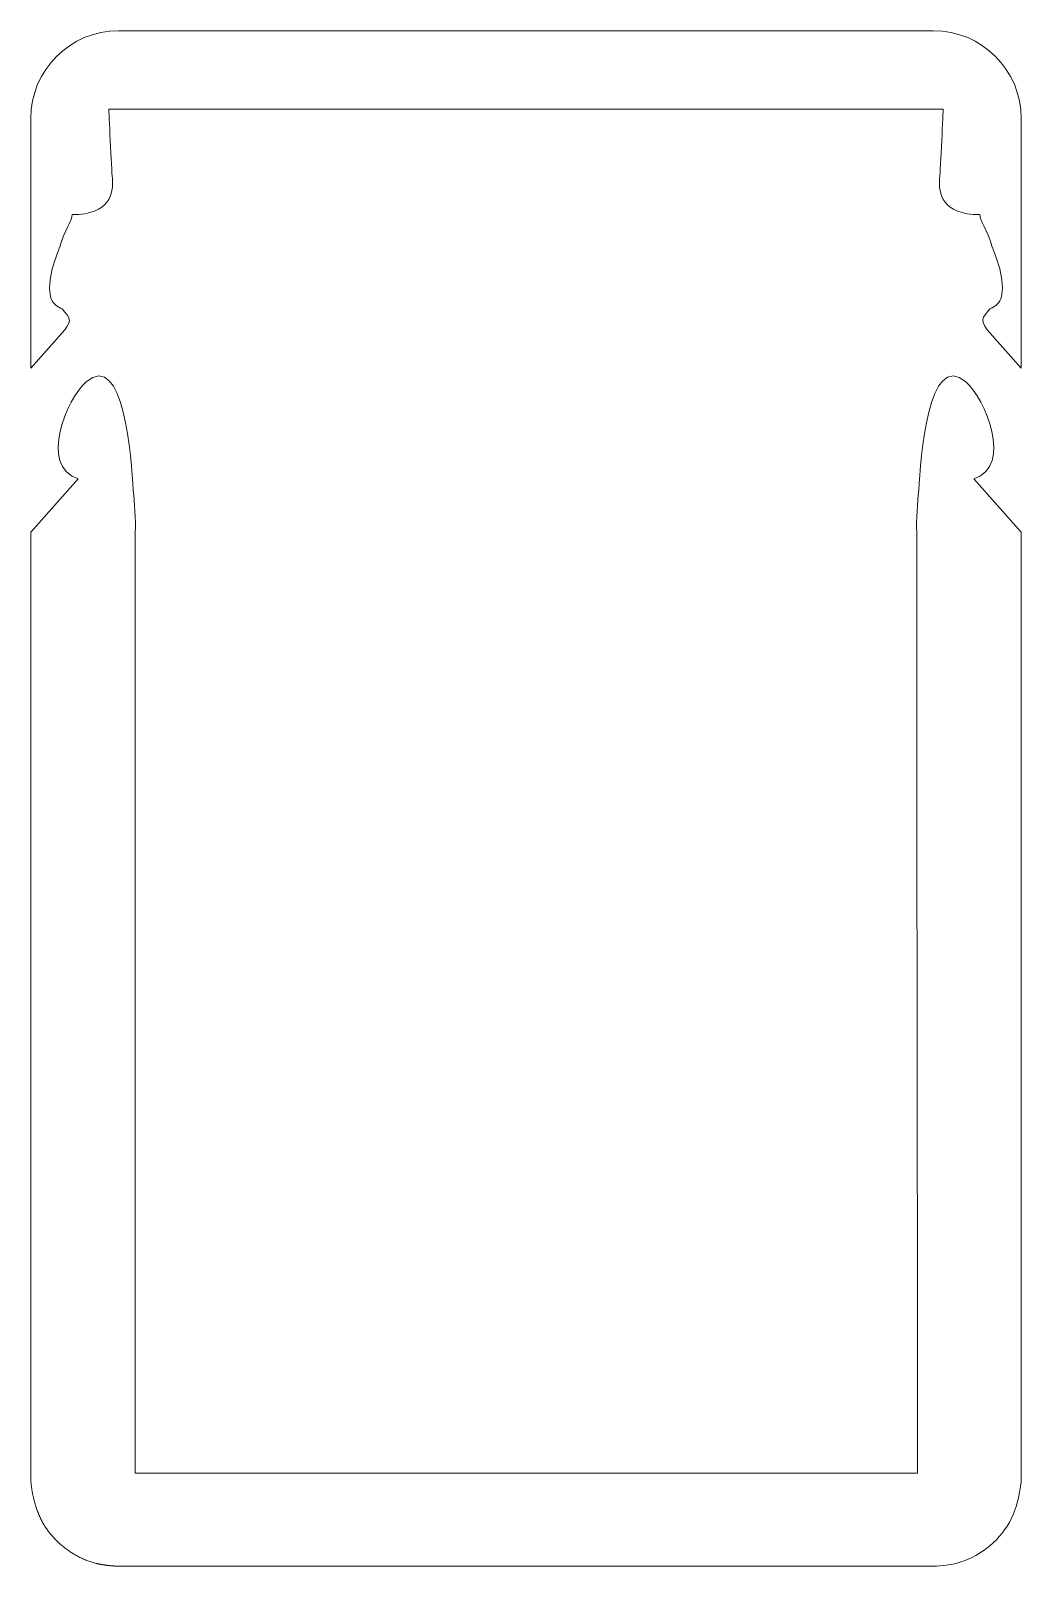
# Model space of a CAD drawing. Header units: millimetres. Extents: x 116 to 429, y 165 to 279.
# Drawn here: x 274.2 to 347.5, y 164.8 to 278.6 of the extents above; entities that cross this region are included whole.
import ezdxf

# ---------------------------------------------------------------- set-up
doc = ezdxf.new("R2010")
doc.units = ezdxf.units.MM
doc.header["$MEASUREMENT"] = 0
doc.layers.add('Layer 1', color=7, linetype='Continuous')

msp = doc.modelspace()

# ---------------------------------------------------------------- linework, layer by layer
at = {"layer": 'Layer 1', "color": 250, "lineweight": 20}
for points, knots in [([(341.7606, 272.732), (341.7606, 272.732), (341.5588, 268.2449), (341.496, 267.6195), (341.496, 267.6195), (341.3831, 266.4967), (341.7161, 264.9263), (344.4636, 264.9245), (344.4636, 264.9245), (344.5892, 264.1984), (345.3057, 263.2443), (345.3809, 262.5091), (345.3809, 262.5091), (345.3809, 262.5091), (345.4109, 262.5091), (345.4109, 262.5091), (345.4109, 262.5091), (345.6216, 261.9475), (345.9838, 260.8416), (345.9891, 260.7619), (345.9891, 260.7619), (346.4192, 258.6984), (345.9115, 258.2269), (345.205, 257.9498), (345.205, 257.9498), (345.205, 257.9498), (345.2106, 257.9489), (345.2106, 257.9489), (345.2106, 257.9489), (344.6366, 257.1516), (344.4783, 257.2417), (345.0218, 256.3822), (345.0218, 256.3822), (345.0218, 256.3822), (345.0149, 256.3816), (345.0149, 256.3816), (345.0149, 256.3816), (345.0149, 256.3816), (347.5398, 253.5393), (347.5398, 253.5393), (347.5398, 253.5393), (347.5398, 253.5393), (347.5447, 253.5645), (347.5447, 253.5645), (347.5447, 253.5645), (347.5447, 253.5645), (347.5447, 272.065), (347.5447, 272.065), (347.5447, 272.065), (347.5447, 275.6357), (344.6233, 278.5572), (341.0525, 278.5572), (341.0525, 278.5572), (320.9206, 278.5572), (300.7886, 278.5572), (280.6567, 278.5572), (280.6567, 278.5572), (277.0859, 278.5572), (274.1645, 275.6357), (274.1645, 272.065), (274.1645, 272.065), (274.1645, 272.065), (274.1645, 253.5645), (274.1645, 253.5645), (274.1645, 253.5645), (274.1645, 253.5645), (274.1694, 253.5393), (274.1694, 253.5393), (274.1694, 253.5393), (274.1694, 253.5393), (276.6951, 256.3825), (276.6951, 256.3825), (276.6951, 256.3825), (277.2384, 257.2417), (277.08, 257.1517), (276.5061, 257.9489), (276.5061, 257.9489), (276.5061, 257.9489), (276.5064, 257.9489), (276.5064, 257.9489), (276.5064, 257.9489), (275.7987, 258.2258), (275.2895, 258.6963), (275.7201, 260.7619), (275.7201, 260.7619), (275.7254, 260.8416), (276.0876, 261.9475), (276.2983, 262.5091), (276.2983, 262.5091), (276.2983, 262.5091), (276.3283, 262.5091), (276.3283, 262.5091), (276.3283, 262.5091), (276.4035, 263.2443), (277.12, 264.1984), (277.2456, 264.9245), (277.2456, 264.9245), (279.9931, 264.9263), (280.3261, 266.4967), (280.2132, 267.6195), (280.2132, 267.6195), (280.1504, 268.2449), (279.9486, 272.732), (279.9486, 272.732), (279.9486, 272.732), (300.5526, 272.732), (321.1566, 272.732), (341.7606, 272.732)], [0, 0, 0, 0, 0.03571429, 0.03571429, 0.03571429, 0.03571429, 0.07142857, 0.07142857, 0.07142857, 0.07142857, 0.10714286, 0.10714286, 0.10714286, 0.10714286, 0.14285714, 0.14285714, 0.14285714, 0.14285714, 0.17857143, 0.17857143, 0.17857143, 0.17857143, 0.21428571, 0.21428571, 0.21428571, 0.21428571, 0.25, 0.25, 0.25, 0.25, 0.28571429, 0.28571429, 0.28571429, 0.28571429, 0.32142857, 0.32142857, 0.32142857, 0.32142857, 0.35714286, 0.35714286, 0.35714286, 0.35714286, 0.39285714, 0.39285714, 0.39285714, 0.39285714, 0.42857143, 0.42857143, 0.42857143, 0.42857143, 0.46428571, 0.46428571, 0.46428571, 0.46428571, 0.5, 0.5, 0.5, 0.5, 0.53571429, 0.53571429, 0.53571429, 0.53571429, 0.57142857, 0.57142857, 0.57142857, 0.57142857, 0.60714286, 0.60714286, 0.60714286, 0.60714286, 0.64285714, 0.64285714, 0.64285714, 0.64285714, 0.67857143, 0.67857143, 0.67857143, 0.67857143, 0.71428571, 0.71428571, 0.71428571, 0.71428571, 0.75, 0.75, 0.75, 0.75, 0.78571429, 0.78571429, 0.78571429, 0.78571429, 0.82142857, 0.82142857, 0.82142857, 0.82142857, 0.85714286, 0.85714286, 0.85714286, 0.85714286, 0.89285714, 0.89285714, 0.89285714, 0.89285714, 0.92857143, 0.92857143, 0.92857143, 0.92857143, 1, 1, 1, 1]), ([(281.9111, 238.1304), (281.9111, 238.1304), (281.9111, 171.6676), (281.9111, 171.6676), (281.9111, 171.6676), (281.9111, 171.6676), (311.0499, 171.6676), (311.0499, 171.6676), (311.0499, 171.6676), (311.0499, 171.6676), (339.8581, 171.6676), (339.8581, 171.6676), (339.8581, 171.6676), (339.8581, 194.9113), (339.7977, 218.1551), (339.7977, 241.3991), (339.7977, 241.3991), (339.7582, 242.3149), (339.8796, 243.5838), (339.9452, 244.4996), (339.9452, 244.4996), (340.1103, 246.8086), (340.6105, 254.9553), (343.4493, 252.5257), (343.4493, 252.5257), (344.8213, 251.3513), (347.0062, 246.2821), (344.0334, 245.3557), (344.0334, 245.3557), (344.0334, 245.3557), (347.5447, 241.3991), (347.5447, 241.3991), (347.5447, 241.3991), (347.5447, 241.3991), (347.5447, 220.1812), (347.5447, 220.1812), (347.5447, 220.1812), (347.5447, 220.1812), (347.5447, 176.8224), (347.5447, 176.8224), (347.5447, 176.8224), (347.5447, 176.8224), (347.5447, 171.3413), (347.5447, 171.3413), (347.5447, 171.3413), (347.5447, 171.3413), (347.5447, 171.3365), (347.5447, 171.3365), (347.5447, 171.3365), (347.5439, 171.2372), (347.5172, 169.6039), (346.6619, 167.9895), (346.6619, 167.9895), (345.8001, 166.5152), (344.374, 165.4061), (342.6855, 164.9644), (342.6855, 164.9644), (342.105, 164.8304), (341.4556, 164.7549), (340.728, 164.7549), (340.728, 164.7549), (340.728, 164.7549), (315.5489, 164.7549), (315.5489, 164.7549), (315.5489, 164.7549), (315.5489, 164.7549), (311.0499, 164.7549), (311.0499, 164.7549), (311.0499, 164.7549), (311.0499, 164.7549), (306.16, 164.7549), (306.16, 164.7549), (306.16, 164.7549), (306.16, 164.7549), (280.9812, 164.7549), (280.9812, 164.7549), (280.9812, 164.7549), (280.9812, 164.7549), (280.9809, 164.7549), (280.9809, 164.7549), (280.9809, 164.7549), (280.9809, 164.7549), (280.9472, 164.755), (280.9472, 164.755), (280.9472, 164.755), (280.9472, 164.755), (280.9469, 164.755), (280.9469, 164.755), (280.9469, 164.755), (280.9469, 164.755), (280.9132, 164.7551), (280.9132, 164.7551), (280.9132, 164.7551), (280.9132, 164.7551), (280.913, 164.7551), (280.913, 164.7551), (280.913, 164.7551), (280.913, 164.7551), (280.8794, 164.7554), (280.8794, 164.7554), (280.8794, 164.7554), (280.8794, 164.7554), (280.8792, 164.7554), (280.8792, 164.7554), (280.8792, 164.7554), (280.8792, 164.7554), (280.8457, 164.7558), (280.8457, 164.7558), (280.8457, 164.7558), (280.8457, 164.7558), (280.8455, 164.7558), (280.8455, 164.7558), (280.8455, 164.7558), (280.8455, 164.7558), (280.8121, 164.7563), (280.8121, 164.7563), (280.8121, 164.7563), (280.8121, 164.7563), (280.8119, 164.7563), (280.8119, 164.7563), (280.8119, 164.7563), (280.8119, 164.7563), (280.7786, 164.7569), (280.7786, 164.7569), (280.7786, 164.7569), (280.7786, 164.7569), (280.7784, 164.7569), (280.7784, 164.7569), (280.7784, 164.7569), (280.7784, 164.7569), (280.7453, 164.7576), (280.7453, 164.7576), (280.7453, 164.7576), (280.7453, 164.7576), (280.7451, 164.7576), (280.7451, 164.7576), (280.7451, 164.7576), (280.7451, 164.7576), (280.712, 164.7584), (280.712, 164.7584), (280.712, 164.7584), (280.712, 164.7584), (280.7119, 164.7584), (280.7119, 164.7584), (280.7119, 164.7584), (280.7119, 164.7584), (280.6789, 164.7593), (280.6789, 164.7593), (280.6789, 164.7593), (280.6789, 164.7593), (280.6787, 164.7593), (280.6787, 164.7593), (280.6787, 164.7593), (280.6787, 164.7593), (280.6458, 164.7604), (280.6458, 164.7604), (280.6458, 164.7604), (280.6458, 164.7604), (280.6457, 164.7604), (280.6457, 164.7604), (280.6457, 164.7604), (280.6457, 164.7604), (280.6129, 164.7615), (280.6129, 164.7615), (280.6129, 164.7615), (280.6129, 164.7615), (280.6128, 164.7615), (280.6128, 164.7615), (280.6128, 164.7615), (280.6128, 164.7615), (280.5474, 164.7641), (280.5474, 164.7641), (280.5474, 164.7641), (280.5474, 164.7641), (280.5148, 164.7655), (280.5148, 164.7655), (280.5148, 164.7655), (280.5148, 164.7655), (280.5148, 164.7656), (280.5148, 164.7656), (280.5148, 164.7656), (280.5148, 164.7656), (280.4824, 164.7671), (280.4824, 164.7671), (280.4824, 164.7671), (280.4824, 164.7671), (280.45, 164.7688), (280.45, 164.7688), (280.45, 164.7688), (280.45, 164.7688), (280.4178, 164.7705), (280.4178, 164.7705), (280.4178, 164.7705), (280.4178, 164.7705), (280.4178, 164.7706), (280.4178, 164.7706), (280.4178, 164.7706), (280.4178, 164.7706), (280.3857, 164.7724), (280.3857, 164.7724), (280.3857, 164.7724), (280.3857, 164.7724), (280.3856, 164.7724), (280.3856, 164.7724), (280.3856, 164.7724), (280.3856, 164.7724), (280.3537, 164.7744), (280.3537, 164.7744), (280.3537, 164.7744), (280.3537, 164.7744), (280.3536, 164.7744), (280.3536, 164.7744), (280.3536, 164.7744), (280.3536, 164.7744), (280.3218, 164.7765), (280.3218, 164.7765), (280.3218, 164.7765), (280.3218, 164.7765), (280.3217, 164.7765), (280.3217, 164.7765), (280.3217, 164.7765), (280.3217, 164.7765), (280.29, 164.7787), (280.29, 164.7787), (280.29, 164.7787), (280.29, 164.7787), (280.2899, 164.7787), (280.2899, 164.7787), (280.2899, 164.7787), (280.2899, 164.7787), (280.2583, 164.7809), (280.2583, 164.7809), (280.2583, 164.7809), (280.2583, 164.7809), (280.2582, 164.781), (280.2582, 164.781), (280.2582, 164.781), (280.2582, 164.781), (280.2268, 164.7833), (280.2268, 164.7833), (280.2268, 164.7833), (280.2268, 164.7833), (280.2266, 164.7834), (280.2266, 164.7834), (280.2266, 164.7834), (280.2266, 164.7834), (280.1953, 164.7858), (280.1953, 164.7858), (280.1953, 164.7858), (280.1953, 164.7858), (280.1952, 164.7859), (280.1952, 164.7859), (280.1952, 164.7859), (280.1952, 164.7859), (280.164, 164.7884), (280.164, 164.7884), (280.164, 164.7884), (280.164, 164.7884), (280.1638, 164.7884), (280.1638, 164.7884), (280.1638, 164.7884), (280.1638, 164.7884), (280.1327, 164.7911), (280.1327, 164.7911), (280.1327, 164.7911), (280.1327, 164.7911), (280.1325, 164.7911), (280.1325, 164.7911), (280.1325, 164.7911), (280.1325, 164.7911), (280.1016, 164.7939), (280.1016, 164.7939), (280.1016, 164.7939), (280.1016, 164.7939), (280.1014, 164.7939), (280.1014, 164.7939), (280.1014, 164.7939), (280.1014, 164.7939), (280.0706, 164.7968), (280.0706, 164.7968), (280.0706, 164.7968), (280.0706, 164.7968), (280.0704, 164.7968), (280.0704, 164.7968), (280.0704, 164.7968), (280.0704, 164.7968), (280.0397, 164.7998), (280.0397, 164.7998), (280.0397, 164.7998), (280.0397, 164.7998), (280.0394, 164.7998), (280.0394, 164.7998), (280.0394, 164.7998), (280.0394, 164.7998), (280.0089, 164.8029), (280.0089, 164.8029), (280.0089, 164.8029), (280.0089, 164.8029), (280.0086, 164.8029), (280.0086, 164.8029), (280.0086, 164.8029), (280.0086, 164.8029), (279.9782, 164.8061), (279.9782, 164.8061), (279.9782, 164.8061), (279.9782, 164.8061), (279.9779, 164.8061), (279.9779, 164.8061), (279.9779, 164.8061), (279.9779, 164.8061), (279.9476, 164.8093), (279.9476, 164.8093), (279.9476, 164.8093), (279.9476, 164.8093), (279.9473, 164.8094), (279.9473, 164.8094), (279.9473, 164.8094), (279.9473, 164.8094), (279.9171, 164.8127), (279.9171, 164.8127), (279.9171, 164.8127), (279.9171, 164.8127), (279.9168, 164.8128), (279.9168, 164.8128), (279.9168, 164.8128), (279.9168, 164.8128), (279.8868, 164.8162), (279.8868, 164.8162), (279.8868, 164.8162), (279.8868, 164.8162), (279.8864, 164.8163), (279.8864, 164.8163), (279.8864, 164.8163), (279.8864, 164.8163), (279.8565, 164.8198), (279.8565, 164.8198), (279.8565, 164.8198), (279.8565, 164.8198), (279.8561, 164.8199), (279.8561, 164.8199), (279.8561, 164.8199), (279.8561, 164.8199), (279.8263, 164.8235), (279.8263, 164.8235), (279.8263, 164.8235), (279.8263, 164.8235), (279.8259, 164.8235), (279.8259, 164.8235), (279.8259, 164.8235), (279.8259, 164.8235), (279.7963, 164.8272), (279.7963, 164.8272), (279.7963, 164.8272), (279.7963, 164.8272), (279.7959, 164.8273), (279.7959, 164.8273), (279.7959, 164.8273), (279.7959, 164.8273), (279.7664, 164.8311), (279.7664, 164.8311), (279.7664, 164.8311), (279.7664, 164.8311), (279.7659, 164.8312), (279.7659, 164.8312), (279.7659, 164.8312), (279.7659, 164.8312), (279.7365, 164.8351), (279.7365, 164.8351), (279.7365, 164.8351), (279.7365, 164.8351), (279.7361, 164.8352), (279.7361, 164.8352), (279.7361, 164.8352), (279.7361, 164.8352), (279.7068, 164.8391), (279.7068, 164.8391), (279.7068, 164.8391), (279.7068, 164.8391), (279.7063, 164.8392), (279.7063, 164.8392), (279.7063, 164.8392), (279.7063, 164.8392), (279.6772, 164.8433), (279.6772, 164.8433), (279.6772, 164.8433), (279.6772, 164.8433), (279.6767, 164.8434), (279.6767, 164.8434), (279.6767, 164.8434), (279.6767, 164.8434), (279.6476, 164.8475), (279.6476, 164.8475), (279.6476, 164.8475), (279.6476, 164.8475), (279.6471, 164.8476), (279.6471, 164.8476), (279.6471, 164.8476), (279.6471, 164.8476), (279.6182, 164.8519), (279.6182, 164.8519), (279.6182, 164.8519), (279.6182, 164.8519), (279.6177, 164.852), (279.6177, 164.852), (279.6177, 164.852), (279.6177, 164.852), (279.5889, 164.8563), (279.5889, 164.8563), (279.5889, 164.8563), (279.5889, 164.8563), (279.5884, 164.8564), (279.5884, 164.8564), (279.5884, 164.8564), (279.5884, 164.8564), (279.5597, 164.8609), (279.5597, 164.8609), (279.5597, 164.8609), (279.5597, 164.8609), (279.5592, 164.861), (279.5592, 164.861), (279.5592, 164.861), (279.5592, 164.861), (279.5306, 164.8655), (279.5306, 164.8655), (279.5306, 164.8655), (279.5306, 164.8655), (279.5301, 164.8656), (279.5301, 164.8656), (279.5301, 164.8656), (279.5301, 164.8656), (279.5016, 164.8702), (279.5016, 164.8702), (279.5016, 164.8702), (279.5016, 164.8702), (279.501, 164.8703), (279.501, 164.8703), (279.501, 164.8703), (279.501, 164.8703), (279.4727, 164.875), (279.4727, 164.875), (279.4727, 164.875), (279.4727, 164.875), (279.4721, 164.8751), (279.4721, 164.8751), (279.4721, 164.8751), (279.4721, 164.8751), (279.444, 164.8799), (279.444, 164.8799), (279.444, 164.8799), (279.444, 164.8799), (279.4433, 164.88), (279.4433, 164.88), (279.4433, 164.88), (279.4433, 164.88), (279.4153, 164.8849), (279.4153, 164.8849), (279.4153, 164.8849), (279.4153, 164.8849), (279.4146, 164.885), (279.4146, 164.885), (279.4146, 164.885), (279.4146, 164.885), (279.3867, 164.89), (279.3867, 164.89), (279.3867, 164.89), (279.3867, 164.89), (279.386, 164.8901), (279.386, 164.8901), (279.386, 164.8901), (279.386, 164.8901), (279.3582, 164.8952), (279.3582, 164.8952), (279.3582, 164.8952), (279.3582, 164.8952), (279.3576, 164.8953), (279.3576, 164.8953), (279.3576, 164.8953), (279.3576, 164.8953), (279.3298, 164.9004), (279.3298, 164.9004), (279.3298, 164.9004), (279.3298, 164.9004), (279.3292, 164.9006), (279.3292, 164.9006), (279.3292, 164.9006), (279.3292, 164.9006), (279.3016, 164.9058), (279.3016, 164.9058), (279.3016, 164.9058), (279.3016, 164.9058), (279.3009, 164.9059), (279.3009, 164.9059), (279.3009, 164.9059), (279.3009, 164.9059), (279.2734, 164.9112), (279.2734, 164.9112), (279.2734, 164.9112), (279.2734, 164.9112), (279.2727, 164.9114), (279.2727, 164.9114), (279.2727, 164.9114), (279.2727, 164.9114), (279.2453, 164.9168), (279.2453, 164.9168), (279.2453, 164.9168), (279.2453, 164.9168), (279.2446, 164.9169), (279.2446, 164.9169), (279.2446, 164.9169), (279.2446, 164.9169), (279.2174, 164.9224), (279.2174, 164.9224), (279.2174, 164.9224), (279.2174, 164.9224), (279.2167, 164.9226), (279.2167, 164.9226), (279.2167, 164.9226), (279.2167, 164.9226), (279.1895, 164.9281), (279.1895, 164.9281), (279.1895, 164.9281), (279.1895, 164.9281), (279.1888, 164.9283), (279.1888, 164.9283), (279.1888, 164.9283), (279.1888, 164.9283), (279.1618, 164.9339), (279.1618, 164.9339), (279.1618, 164.9339), (279.1618, 164.9339), (279.161, 164.9341), (279.161, 164.9341), (279.161, 164.9341), (279.161, 164.9341), (279.1341, 164.9398), (279.1341, 164.9398), (279.1341, 164.9398), (279.1341, 164.9398), (279.1334, 164.94), (279.1334, 164.94), (279.1334, 164.94), (279.1334, 164.94), (279.1066, 164.9458), (279.1066, 164.9458), (279.1066, 164.9458), (279.1066, 164.9458), (279.1058, 164.9459), (279.1058, 164.9459), (279.1058, 164.9459), (279.1058, 164.9459), (279.0791, 164.9518), (279.0791, 164.9518), (279.0791, 164.9518), (279.0791, 164.9518), (279.0783, 164.952), (279.0783, 164.952), (279.0783, 164.952), (279.0783, 164.952), (279.0518, 164.958), (279.0518, 164.958), (279.0518, 164.958), (279.0518, 164.958), (279.051, 164.9582), (279.051, 164.9582), (279.051, 164.9582), (279.051, 164.9582), (279.0245, 164.9642), (279.0245, 164.9642), (279.0245, 164.9642), (279.0245, 164.9642), (279.0237, 164.9644), (279.0237, 164.9644), (279.0237, 164.9644), (279.0237, 164.9644), (278.9455, 164.9854), (278.9455, 164.9854), (278.9455, 164.9854), (278.9455, 164.9854), (278.9447, 164.9856), (278.9447, 164.9856), (278.9447, 164.9856), (278.9447, 164.9856), (278.867, 165.0075), (278.867, 165.0075), (278.867, 165.0075), (278.867, 165.0075), (278.8662, 165.0078), (278.8662, 165.0078), (278.8662, 165.0078), (278.8662, 165.0078), (278.7888, 165.0306), (278.7888, 165.0306), (278.7888, 165.0306), (278.7888, 165.0306), (278.788, 165.0309), (278.788, 165.0309), (278.788, 165.0309), (278.788, 165.0309), (278.711, 165.0547), (278.711, 165.0547), (278.711, 165.0547), (278.711, 165.0547), (278.7103, 165.055), (278.7103, 165.055), (278.7103, 165.055), (278.7103, 165.055), (278.6337, 165.0797), (278.6337, 165.0797), (278.6337, 165.0797), (278.6337, 165.0797), (278.6329, 165.08), (278.6329, 165.08), (278.6329, 165.08), (278.6329, 165.08), (278.5568, 165.1057), (278.5568, 165.1057), (278.5568, 165.1057), (278.5568, 165.1057), (278.556, 165.106), (278.556, 165.106), (278.556, 165.106), (278.556, 165.106), (278.4802, 165.1326), (278.4802, 165.1326), (278.4802, 165.1326), (278.4802, 165.1326), (278.4795, 165.1329), (278.4795, 165.1329), (278.4795, 165.1329), (278.4795, 165.1329), (278.4042, 165.1604), (278.4042, 165.1604), (278.4042, 165.1604), (278.4042, 165.1604), (278.4034, 165.1607), (278.4034, 165.1607), (278.4034, 165.1607), (278.4034, 165.1607), (278.3285, 165.1892), (278.3285, 165.1892), (278.3285, 165.1892), (278.3285, 165.1892), (278.3278, 165.1895), (278.3278, 165.1895), (278.3278, 165.1895), (278.3278, 165.1895), (278.2534, 165.2188), (278.2534, 165.2188), (278.2534, 165.2188), (278.2534, 165.2188), (278.2526, 165.2192), (278.2526, 165.2192), (278.2526, 165.2192), (278.2526, 165.2192), (278.1779, 165.2498), (278.1779, 165.2498), (278.1779, 165.2498), (278.1779, 165.2498), (278.1043, 165.2809), (278.1043, 165.2809), (278.1043, 165.2809), (278.1043, 165.2809), (278.1036, 165.2813), (278.1036, 165.2813), (278.1036, 165.2813), (278.1036, 165.2813), (278.0305, 165.3133), (278.0305, 165.3133), (278.0305, 165.3133), (278.0305, 165.3133), (278.0298, 165.3136), (278.0298, 165.3136), (278.0298, 165.3136), (278.0298, 165.3136), (277.9572, 165.3465), (277.9572, 165.3465), (277.9572, 165.3465), (277.9572, 165.3465), (277.9565, 165.3469), (277.9565, 165.3469), (277.9565, 165.3469), (277.9565, 165.3469), (277.8844, 165.3807), (277.8844, 165.3807), (277.8844, 165.3807), (277.8844, 165.3807), (277.8836, 165.3811), (277.8836, 165.3811), (277.8836, 165.3811), (277.8836, 165.3811), (277.812, 165.4157), (277.812, 165.4157), (277.812, 165.4157), (277.812, 165.4157), (277.8112, 165.4161), (277.8112, 165.4161), (277.8112, 165.4161), (277.8112, 165.4161), (277.7401, 165.4516), (277.7401, 165.4516), (277.7401, 165.4516), (277.7401, 165.4516), (277.7394, 165.452), (277.7394, 165.452), (277.7394, 165.452), (277.7394, 165.452), (277.6688, 165.4883), (277.6688, 165.4883), (277.6688, 165.4883), (277.6688, 165.4883), (277.668, 165.4887), (277.668, 165.4887), (277.668, 165.4887), (277.668, 165.4887), (277.5979, 165.5259), (277.5979, 165.5259), (277.5979, 165.5259), (277.5979, 165.5259), (277.5972, 165.5263), (277.5972, 165.5263), (277.5972, 165.5263), (277.5972, 165.5263), (277.5276, 165.5643), (277.5276, 165.5643), (277.5276, 165.5643), (277.5276, 165.5643), (277.5268, 165.5648), (277.5268, 165.5648), (277.5268, 165.5648), (277.5268, 165.5648), (277.4577, 165.6036), (277.4577, 165.6036), (277.4577, 165.6036), (277.4577, 165.6036), (277.457, 165.6041), (277.457, 165.6041), (277.457, 165.6041), (277.457, 165.6041), (277.3885, 165.6437), (277.3885, 165.6437), (277.3885, 165.6437), (277.3885, 165.6437), (277.3877, 165.6442), (277.3877, 165.6442), (277.3877, 165.6442), (277.3877, 165.6442), (277.3197, 165.6847), (277.3197, 165.6847), (277.3197, 165.6847), (277.3197, 165.6847), (277.319, 165.6852), (277.319, 165.6852), (277.319, 165.6852), (277.319, 165.6852), (277.2515, 165.7264), (277.2515, 165.7264), (277.2515, 165.7264), (277.2515, 165.7264), (277.2508, 165.7269), (277.2508, 165.7269), (277.2508, 165.7269), (277.2508, 165.7269), (277.1838, 165.769), (277.1838, 165.769), (277.1838, 165.769), (277.1838, 165.769), (277.1831, 165.7695), (277.1831, 165.7695), (277.1831, 165.7695), (277.1831, 165.7695), (277.1167, 165.8124), (277.1167, 165.8124), (277.1167, 165.8124), (277.1167, 165.8124), (277.116, 165.8129), (277.116, 165.8129), (277.116, 165.8129), (277.0714, 165.8421), (277.0273, 165.8719), (276.9835, 165.9021), (276.9835, 165.9021), (276.9835, 165.9021), (276.9188, 165.9473), (276.9188, 165.9473), (276.9188, 165.9473), (276.9188, 165.9473), (276.9181, 165.9478), (276.9181, 165.9478), (276.9181, 165.9478), (276.9181, 165.9478), (276.854, 165.9938), (276.854, 165.9938), (276.854, 165.9938), (276.854, 165.9938), (276.8533, 165.9944), (276.8533, 165.9944), (276.8533, 165.9944), (276.8533, 165.9944), (276.7898, 166.0411), (276.7898, 166.0411), (276.7898, 166.0411), (276.7898, 166.0411), (276.7891, 166.0417), (276.7891, 166.0417), (276.7891, 166.0417), (276.7891, 166.0417), (276.7262, 166.0891), (276.7262, 166.0891), (276.7262, 166.0891), (276.7262, 166.0891), (276.7255, 166.0897), (276.7255, 166.0897), (276.7255, 166.0897), (276.7255, 166.0897), (276.6632, 166.1379), (276.6632, 166.1379), (276.6632, 166.1379), (276.6632, 166.1379), (276.6625, 166.1385), (276.6625, 166.1385), (276.6625, 166.1385), (276.6625, 166.1385), (276.6008, 166.1875), (276.6008, 166.1875), (276.6008, 166.1875), (276.6008, 166.1875), (276.6001, 166.1881), (276.6001, 166.1881), (276.6001, 166.1881), (276.6001, 166.1881), (276.539, 166.2378), (276.539, 166.2378), (276.539, 166.2378), (276.539, 166.2378), (276.5383, 166.2384), (276.5383, 166.2384), (276.5383, 166.2384), (276.5383, 166.2384), (276.4779, 166.2888), (276.4779, 166.2888), (276.4779, 166.2888), (276.4779, 166.2888), (276.4772, 166.2895), (276.4772, 166.2895), (276.4772, 166.2895), (276.4772, 166.2895), (276.4174, 166.3406), (276.4174, 166.3406), (276.4174, 166.3406), (276.4174, 166.3406), (276.4166, 166.3413), (276.4166, 166.3413), (276.4166, 166.3413), (276.4166, 166.3413), (276.3575, 166.3931), (276.3575, 166.3931), (276.3575, 166.3931), (276.3575, 166.3931), (276.3568, 166.3938), (276.3568, 166.3938), (276.3568, 166.3938), (276.3568, 166.3938), (276.2982, 166.4463), (276.2982, 166.4463), (276.2982, 166.4463), (276.2982, 166.4463), (276.2975, 166.447), (276.2975, 166.447), (276.2975, 166.447), (276.2975, 166.447), (276.2397, 166.5002), (276.2397, 166.5002), (276.2397, 166.5002), (276.2397, 166.5002), (276.239, 166.5009), (276.239, 166.5009), (276.239, 166.5009), (276.239, 166.5009), (276.1818, 166.5548), (276.1818, 166.5548), (276.1818, 166.5548), (276.1818, 166.5548), (276.1811, 166.5555), (276.1811, 166.5555), (276.1811, 166.5555), (276.1811, 166.5555), (276.1245, 166.6101), (276.1245, 166.6101), (276.1245, 166.6101), (276.1245, 166.6101), (276.1238, 166.6109), (276.1238, 166.6109), (276.1238, 166.6109), (276.1238, 166.6109), (276.0679, 166.6661), (276.0679, 166.6661), (276.0679, 166.6661), (276.0679, 166.6661), (276.0672, 166.6669), (276.0672, 166.6669), (276.0672, 166.6669), (276.0672, 166.6669), (276.012, 166.7228), (276.012, 166.7228), (276.012, 166.7228), (276.012, 166.7228), (276.0113, 166.7236), (276.0113, 166.7236), (276.0113, 166.7236), (276.0113, 166.7236), (275.9568, 166.7802), (275.9568, 166.7802), (275.9568, 166.7802), (275.9568, 166.7802), (275.9561, 166.7809), (275.9561, 166.7809), (275.9561, 166.7809), (275.9561, 166.7809), (275.9023, 166.8382), (275.9023, 166.8382), (275.9023, 166.8382), (275.9023, 166.8382), (275.9016, 166.8389), (275.9016, 166.8389), (275.9016, 166.8389), (275.9016, 166.8389), (275.8485, 166.8969), (275.8485, 166.8969), (275.8485, 166.8969), (275.8485, 166.8969), (275.8478, 166.8976), (275.8478, 166.8976), (275.8478, 166.8976), (275.8478, 166.8976), (275.7954, 166.9562), (275.7954, 166.9562), (275.7954, 166.9562), (275.7954, 166.9562), (275.7947, 166.957), (275.7947, 166.957), (275.7947, 166.957), (275.7947, 166.957), (275.743, 167.0162), (275.743, 167.0162), (275.743, 167.0162), (275.743, 167.0162), (275.7424, 167.017), (275.7424, 167.017), (275.7424, 167.017), (275.7424, 167.017), (275.6913, 167.0768), (275.6913, 167.0768), (275.6913, 167.0768), (275.6913, 167.0768), (275.6907, 167.0776), (275.6907, 167.0776), (275.6907, 167.0776), (275.6907, 167.0776), (275.6404, 167.138), (275.6404, 167.138), (275.6404, 167.138), (275.6404, 167.138), (275.6398, 167.1388), (275.6398, 167.1388), (275.6398, 167.1388), (275.6398, 167.1388), (275.5902, 167.1999), (275.5902, 167.1999), (275.5902, 167.1999), (275.5902, 167.1999), (275.5896, 167.2007), (275.5896, 167.2007), (275.5896, 167.2007), (275.5896, 167.2007), (275.5408, 167.2624), (275.5408, 167.2624), (275.5408, 167.2624), (275.5408, 167.2624), (275.5401, 167.2632), (275.5401, 167.2632), (275.5401, 167.2632), (275.5401, 167.2632), (275.4921, 167.3255), (275.4921, 167.3255), (275.4921, 167.3255), (275.4921, 167.3255), (275.4914, 167.3263), (275.4914, 167.3263), (275.4914, 167.3263), (275.4914, 167.3263), (275.4441, 167.3892), (275.4441, 167.3892), (275.4441, 167.3892), (275.4441, 167.3892), (275.4435, 167.39), (275.4435, 167.39), (275.4435, 167.39), (275.4435, 167.39), (275.3969, 167.4535), (275.3969, 167.4535), (275.3969, 167.4535), (275.3969, 167.4535), (275.3963, 167.4543), (275.3963, 167.4543), (275.3963, 167.4543), (275.3963, 167.4543), (275.3505, 167.5183), (275.3505, 167.5183), (275.3505, 167.5183), (275.3505, 167.5183), (275.3499, 167.5192), (275.3499, 167.5192), (275.3499, 167.5192), (275.3499, 167.5192), (275.3049, 167.5838), (275.3049, 167.5838), (275.3049, 167.5838), (275.3049, 167.5838), (275.3043, 167.5847), (275.3043, 167.5847), (275.3043, 167.5847), (275.3043, 167.5847), (275.26, 167.6499), (275.26, 167.6499), (275.26, 167.6499), (275.26, 167.6499), (275.2595, 167.6508), (275.2595, 167.6508), (275.2595, 167.6508), (275.2595, 167.6508), (275.216, 167.7165), (275.216, 167.7165), (275.216, 167.7165), (275.216, 167.7165), (275.2154, 167.7174), (275.2154, 167.7174), (275.2154, 167.7174), (275.2154, 167.7174), (275.1727, 167.7837), (275.1727, 167.7837), (275.1727, 167.7837), (275.1727, 167.7837), (275.1722, 167.7846), (275.1722, 167.7846), (275.1722, 167.7846), (275.1722, 167.7846), (275.1303, 167.8514), (275.1303, 167.8514), (275.1303, 167.8514), (275.1303, 167.8514), (275.1297, 167.8524), (275.1297, 167.8524), (275.1297, 167.8524), (275.1297, 167.8524), (275.0886, 167.9197), (275.0886, 167.9197), (275.0886, 167.9197), (275.0886, 167.9197), (275.0881, 167.9207), (275.0881, 167.9207), (275.0881, 167.9207), (275.0881, 167.9207), (275.0478, 167.9885), (275.0478, 167.9885), (275.0478, 167.9885), (275.0478, 167.9885), (275.0473, 167.9895), (275.0473, 167.9895), (275.0473, 167.9895), (275.0473, 167.9895), (275.0083, 168.0642), (275.0083, 168.0642), (275.0083, 168.0642), (275.0083, 168.0642), (275.0078, 168.0652), (275.0078, 168.0652), (275.0078, 168.0652), (275.0078, 168.0652), (274.97, 168.1399), (274.97, 168.1399), (274.97, 168.1399), (274.97, 168.1399), (274.9695, 168.1409), (274.9695, 168.1409), (274.9695, 168.1409), (274.9695, 168.1409), (274.9328, 168.2155), (274.9328, 168.2155), (274.9328, 168.2155), (274.9328, 168.2155), (274.9324, 168.2165), (274.9324, 168.2165), (274.9324, 168.2165), (274.9324, 168.2165), (274.8968, 168.2911), (274.8968, 168.2911), (274.8968, 168.2911), (274.8968, 168.2911), (274.8964, 168.292), (274.8964, 168.292), (274.8964, 168.292), (274.8964, 168.292), (274.862, 168.3666), (274.862, 168.3666), (274.862, 168.3666), (274.862, 168.3666), (274.8616, 168.3675), (274.8616, 168.3675), (274.8616, 168.3675), (274.8616, 168.3675), (274.8283, 168.4419), (274.8283, 168.4419), (274.8283, 168.4419), (274.8283, 168.4419), (274.8279, 168.4428), (274.8279, 168.4428), (274.8279, 168.4428), (274.8279, 168.4428), (274.7956, 168.517), (274.7956, 168.517), (274.7956, 168.517), (274.7956, 168.517), (274.7953, 168.5179), (274.7953, 168.5179), (274.7953, 168.5179), (274.7953, 168.5179), (274.7641, 168.5919), (274.7641, 168.5919), (274.7641, 168.5919), (274.7641, 168.5919), (274.7638, 168.5928), (274.7638, 168.5928), (274.7638, 168.5928), (274.7638, 168.5928), (274.7337, 168.6665), (274.7337, 168.6665), (274.7337, 168.6665), (274.7337, 168.6665), (274.7334, 168.6674), (274.7334, 168.6674), (274.7334, 168.6674), (274.7334, 168.6674), (274.704, 168.7417), (274.704, 168.7417), (274.704, 168.7417), (274.704, 168.7417), (274.6759, 168.8149), (274.6759, 168.8149), (274.6759, 168.8149), (274.6759, 168.8149), (274.6756, 168.8157), (274.6756, 168.8157), (274.6756, 168.8157), (274.6756, 168.8157), (274.6485, 168.8886), (274.6485, 168.8886), (274.6485, 168.8886), (274.6485, 168.8886), (274.6483, 168.8894), (274.6483, 168.8894), (274.6483, 168.8894), (274.6483, 168.8894), (274.6221, 168.9618), (274.6221, 168.9618), (274.6221, 168.9618), (274.6221, 168.9618), (274.6219, 168.9626), (274.6219, 168.9626), (274.6219, 168.9626), (274.6047, 169.011), (274.5882, 169.0593), (274.5723, 169.107), (274.5723, 169.107), (274.5723, 169.107), (274.5721, 169.1077), (274.5721, 169.1077), (274.5721, 169.1077), (274.5721, 169.1077), (274.5488, 169.1789), (274.5488, 169.1789), (274.5488, 169.1789), (274.5488, 169.1789), (274.5486, 169.1796), (274.5486, 169.1796), (274.5486, 169.1796), (274.5256, 169.2512), (274.5039, 169.3219), (274.4836, 169.3917), (274.4836, 169.3917), (274.4836, 169.3917), (274.4638, 169.4605), (274.4638, 169.4605), (274.4638, 169.4605), (274.4638, 169.4605), (274.4637, 169.4611), (274.4637, 169.4611), (274.4637, 169.4611), (274.4637, 169.4611), (274.4447, 169.5293), (274.4447, 169.5293), (274.4447, 169.5293), (274.4447, 169.5293), (274.4446, 169.5299), (274.4446, 169.5299), (274.4446, 169.5299), (274.4446, 169.5299), (274.4265, 169.5974), (274.4265, 169.5974), (274.4265, 169.5974), (274.4265, 169.5974), (274.4264, 169.598), (274.4264, 169.598), (274.4264, 169.598), (274.4146, 169.6429), (274.4032, 169.6873), (274.3924, 169.7312), (274.3924, 169.7312), (274.3924, 169.7312), (274.3923, 169.7318), (274.3923, 169.7318), (274.3923, 169.7318), (274.3815, 169.7756), (274.3712, 169.8191), (274.3614, 169.8618), (274.3614, 169.8618), (274.3614, 169.8618), (274.3613, 169.8623), (274.3613, 169.8623), (274.3613, 169.8623), (274.3466, 169.9265), (274.3329, 169.9894), (274.3203, 170.0508), (274.3203, 170.0508), (274.3203, 170.0508), (274.3203, 170.0512), (274.3203, 170.0512), (274.3203, 170.0512), (274.3203, 170.0512), (274.3081, 170.1118), (274.3081, 170.1118), (274.3081, 170.1118), (274.3081, 170.1118), (274.3081, 170.1123), (274.3081, 170.1123), (274.3081, 170.1123), (274.3081, 170.1123), (274.2964, 170.1718), (274.2964, 170.1718), (274.2964, 170.1718), (274.2964, 170.1718), (274.2964, 170.1723), (274.2964, 170.1723), (274.2964, 170.1723), (274.2964, 170.1723), (274.2751, 170.2886), (274.2751, 170.2886), (274.2751, 170.2886), (274.2751, 170.2886), (274.2751, 170.289), (274.2751, 170.289), (274.2751, 170.289), (274.2751, 170.289), (274.2654, 170.3453), (274.2654, 170.3453), (274.2654, 170.3453), (274.2654, 170.3453), (274.2654, 170.3456), (274.2654, 170.3456), (274.2654, 170.3456), (274.2654, 170.3456), (274.2562, 170.4008), (274.2562, 170.4008), (274.2562, 170.4008), (274.2562, 170.4008), (274.2562, 170.4011), (274.2562, 170.4011), (274.2562, 170.4011), (274.2562, 170.4011), (274.2476, 170.455), (274.2476, 170.455), (274.2476, 170.455), (274.2476, 170.455), (274.2476, 170.4554), (274.2476, 170.4554), (274.2476, 170.4554), (274.2476, 170.4554), (274.2396, 170.5081), (274.2396, 170.5081), (274.2396, 170.5081), (274.2396, 170.5081), (274.2396, 170.5084), (274.2396, 170.5084), (274.2396, 170.5084), (274.2396, 170.5084), (274.2321, 170.5598), (274.2321, 170.5598), (274.2321, 170.5598), (274.2321, 170.5598), (274.2321, 170.5601), (274.2321, 170.5601), (274.2321, 170.5601), (274.2321, 170.5601), (274.2251, 170.6102), (274.2251, 170.6102), (274.2251, 170.6102), (274.2251, 170.6102), (274.2251, 170.6105), (274.2251, 170.6105), (274.2251, 170.6105), (274.2184, 170.6601), (274.2124, 170.7078), (274.2071, 170.7532), (274.2071, 170.7532), (274.2071, 170.7532), (274.2071, 170.7534), (274.2071, 170.7534), (274.2071, 170.7534), (274.2071, 170.7534), (274.202, 170.7979), (274.202, 170.7979), (274.202, 170.7979), (274.202, 170.7979), (274.202, 170.7981), (274.202, 170.7981), (274.202, 170.7981), (274.202, 170.7981), (274.1973, 170.8412), (274.1973, 170.8412), (274.1973, 170.8412), (274.1973, 170.8412), (274.1973, 170.8414), (274.1973, 170.8414), (274.1973, 170.8414), (274.1973, 170.8414), (274.1892, 170.9231), (274.1892, 170.9231), (274.1892, 170.9231), (274.1892, 170.9231), (274.1892, 170.9232), (274.1892, 170.9232), (274.1892, 170.9232), (274.1892, 170.9232), (274.1825, 170.9985), (274.1825, 170.9985), (274.1825, 170.9985), (274.1825, 170.9985), (274.1825, 170.9987), (274.1825, 170.9987), (274.1825, 170.9987), (274.1825, 170.9987), (274.1771, 171.0673), (274.1771, 171.0673), (274.1771, 171.0673), (274.1771, 171.0673), (274.1771, 171.0674), (274.1771, 171.0674), (274.1771, 171.0674), (274.1771, 171.0674), (274.1749, 171.099), (274.1749, 171.099), (274.1749, 171.099), (274.1749, 171.099), (274.1749, 171.0991), (274.1749, 171.0991), (274.1749, 171.0991), (274.1749, 171.0991), (274.173, 171.129), (274.173, 171.129), (274.173, 171.129), (274.173, 171.129), (274.173, 171.1291), (274.173, 171.1291), (274.173, 171.1291), (274.173, 171.1291), (274.1713, 171.1572), (274.1713, 171.1572), (274.1713, 171.1572), (274.1713, 171.1572), (274.1698, 171.1835), (274.1698, 171.1835), (274.1698, 171.1835), (274.1698, 171.1835), (274.1686, 171.2079), (274.1686, 171.2079), (274.1686, 171.2079), (274.1686, 171.2079), (274.1676, 171.2304), (274.1676, 171.2304), (274.1676, 171.2304), (274.1676, 171.2304), (274.1667, 171.2509), (274.1667, 171.2509), (274.1667, 171.2509), (274.1667, 171.2509), (274.1661, 171.2694), (274.1661, 171.2694), (274.1661, 171.2694), (274.1661, 171.2694), (274.1655, 171.2859), (274.1655, 171.2859), (274.1655, 171.2859), (274.1655, 171.2859), (274.1651, 171.3003), (274.1651, 171.3003), (274.1651, 171.3003), (274.1651, 171.3003), (274.1649, 171.3126), (274.1649, 171.3126), (274.1649, 171.3126), (274.1649, 171.3126), (274.1647, 171.3227), (274.1647, 171.3227), (274.1647, 171.3227), (274.1647, 171.3227), (274.1646, 171.3307), (274.1646, 171.3307), (274.1646, 171.3307), (274.1646, 171.3307), (274.1645, 171.3365), (274.1645, 171.3365), (274.1645, 171.3365), (274.1645, 171.3365), (274.1645, 171.3413), (274.1645, 171.3413), (274.1645, 171.3413), (274.1645, 171.3413), (274.1645, 176.8224), (274.1645, 176.8224), (274.1645, 176.8224), (274.1645, 176.8224), (274.1645, 220.1812), (274.1645, 220.1812), (274.1645, 220.1812), (274.1645, 220.1812), (274.1645, 239.0258), (274.1645, 239.0258), (274.1645, 239.0258), (274.1645, 239.0258), (274.1645, 241.3991), (274.1645, 241.3991), (274.1645, 241.3991), (274.1645, 241.3991), (277.6758, 245.3557), (277.6758, 245.3557), (277.6758, 245.3557), (274.703, 246.2821), (276.8879, 251.3513), (278.2599, 252.5257), (278.2599, 252.5257), (281.0987, 254.9553), (281.5989, 246.8086), (281.764, 244.4996), (281.764, 244.4996), (281.8296, 243.5838), (281.951, 242.3149), (281.9115, 241.3991), (281.9115, 241.3991), (281.9115, 241.3991), (281.9111, 238.1304), (281.9111, 238.1304)], [0, 0, 0, 0, 0.00273224, 0.00273224, 0.00273224, 0.00273224, 0.00546448, 0.00546448, 0.00546448, 0.00546448, 0.00819672, 0.00819672, 0.00819672, 0.00819672, 0.01092896, 0.01092896, 0.01092896, 0.01092896, 0.0136612, 0.0136612, 0.0136612, 0.0136612, 0.01639344, 0.01639344, 0.01639344, 0.01639344, 0.01912568, 0.01912568, 0.01912568, 0.01912568, 0.02185792, 0.02185792, 0.02185792, 0.02185792, 0.02459016, 0.02459016, 0.02459016, 0.02459016, 0.0273224, 0.0273224, 0.0273224, 0.0273224, 0.03005464, 0.03005464, 0.03005464, 0.03005464, 0.03278689, 0.03278689, 0.03278689, 0.03278689, 0.03551913, 0.03551913, 0.03551913, 0.03551913, 0.03825137, 0.03825137, 0.03825137, 0.03825137, 0.04098361, 0.04098361, 0.04098361, 0.04098361, 0.04371585, 0.04371585, 0.04371585, 0.04371585, 0.04644809, 0.04644809, 0.04644809, 0.04644809, 0.04918033, 0.04918033, 0.04918033, 0.04918033, 0.05191257, 0.05191257, 0.05191257, 0.05191257, 0.05464481, 0.05464481, 0.05464481, 0.05464481, 0.05737705, 0.05737705, 0.05737705, 0.05737705, 0.06010929, 0.06010929, 0.06010929, 0.06010929, 0.06284153, 0.06284153, 0.06284153, 0.06284153, 0.06557377, 0.06557377, 0.06557377, 0.06557377, 0.06830601, 0.06830601, 0.06830601, 0.06830601, 0.07103825, 0.07103825, 0.07103825, 0.07103825, 0.07377049, 0.07377049, 0.07377049, 0.07377049, 0.07650273, 0.07650273, 0.07650273, 0.07650273, 0.07923497, 0.07923497, 0.07923497, 0.07923497, 0.08196721, 0.08196721, 0.08196721, 0.08196721, 0.08469945, 0.08469945, 0.08469945, 0.08469945, 0.08743169, 0.08743169, 0.08743169, 0.08743169, 0.09016393, 0.09016393, 0.09016393, 0.09016393, 0.09289617, 0.09289617, 0.09289617, 0.09289617, 0.09562842, 0.09562842, 0.09562842, 0.09562842, 0.09836066, 0.09836066, 0.09836066, 0.09836066, 0.1010929, 0.1010929, 0.1010929, 0.1010929, 0.10382514, 0.10382514, 0.10382514, 0.10382514, 0.10655738, 0.10655738, 0.10655738, 0.10655738, 0.10928962, 0.10928962, 0.10928962, 0.10928962, 0.11202186, 0.11202186, 0.11202186, 0.11202186, 0.1147541, 0.1147541, 0.1147541, 0.1147541, 0.11748634, 0.11748634, 0.11748634, 0.11748634, 0.12021858, 0.12021858, 0.12021858, 0.12021858, 0.12295082, 0.12295082, 0.12295082, 0.12295082, 0.12568306, 0.12568306, 0.12568306, 0.12568306, 0.1284153, 0.1284153, 0.1284153, 0.1284153, 0.13114754, 0.13114754, 0.13114754, 0.13114754, 0.13387978, 0.13387978, 0.13387978, 0.13387978, 0.13661202, 0.13661202, 0.13661202, 0.13661202, 0.13934426, 0.13934426, 0.13934426, 0.13934426, 0.1420765, 0.1420765, 0.1420765, 0.1420765, 0.14480874, 0.14480874, 0.14480874, 0.14480874, 0.14754098, 0.14754098, 0.14754098, 0.14754098, 0.15027322, 0.15027322, 0.15027322, 0.15027322, 0.15300546, 0.15300546, 0.15300546, 0.15300546, 0.1557377, 0.1557377, 0.1557377, 0.1557377, 0.15846995, 0.15846995, 0.15846995, 0.15846995, 0.16120219, 0.16120219, 0.16120219, 0.16120219, 0.16393443, 0.16393443, 0.16393443, 0.16393443, 0.16666667, 0.16666667, 0.16666667, 0.16666667, 0.16939891, 0.16939891, 0.16939891, 0.16939891, 0.17213115, 0.17213115, 0.17213115, 0.17213115, 0.17486339, 0.17486339, 0.17486339, 0.17486339, 0.17759563, 0.17759563, 0.17759563, 0.17759563, 0.18032787, 0.18032787, 0.18032787, 0.18032787, 0.18306011, 0.18306011, 0.18306011, 0.18306011, 0.18579235, 0.18579235, 0.18579235, 0.18579235, 0.18852459, 0.18852459, 0.18852459, 0.18852459, 0.19125683, 0.19125683, 0.19125683, 0.19125683, 0.19398907, 0.19398907, 0.19398907, 0.19398907, 0.19672131, 0.19672131, 0.19672131, 0.19672131, 0.19945355, 0.19945355, 0.19945355, 0.19945355, 0.20218579, 0.20218579, 0.20218579, 0.20218579, 0.20491803, 0.20491803, 0.20491803, 0.20491803, 0.20765027, 0.20765027, 0.20765027, 0.20765027, 0.21038251, 0.21038251, 0.21038251, 0.21038251, 0.21311475, 0.21311475, 0.21311475, 0.21311475, 0.21584699, 0.21584699, 0.21584699, 0.21584699, 0.21857923, 0.21857923, 0.21857923, 0.21857923, 0.22131148, 0.22131148, 0.22131148, 0.22131148, 0.22404372, 0.22404372, 0.22404372, 0.22404372, 0.22677596, 0.22677596, 0.22677596, 0.22677596, 0.2295082, 0.2295082, 0.2295082, 0.2295082, 0.23224044, 0.23224044, 0.23224044, 0.23224044, 0.23497268, 0.23497268, 0.23497268, 0.23497268, 0.23770492, 0.23770492, 0.23770492, 0.23770492, 0.24043716, 0.24043716, 0.24043716, 0.24043716, 0.2431694, 0.2431694, 0.2431694, 0.2431694, 0.24590164, 0.24590164, 0.24590164, 0.24590164, 0.24863388, 0.24863388, 0.24863388, 0.24863388, 0.25136612, 0.25136612, 0.25136612, 0.25136612, 0.25409836, 0.25409836, 0.25409836, 0.25409836, 0.2568306, 0.2568306, 0.2568306, 0.2568306, 0.25956284, 0.25956284, 0.25956284, 0.25956284, 0.26229508, 0.26229508, 0.26229508, 0.26229508, 0.26502732, 0.26502732, 0.26502732, 0.26502732, 0.26775956, 0.26775956, 0.26775956, 0.26775956, 0.2704918, 0.2704918, 0.2704918, 0.2704918, 0.27322404, 0.27322404, 0.27322404, 0.27322404, 0.27595628, 0.27595628, 0.27595628, 0.27595628, 0.27868852, 0.27868852, 0.27868852, 0.27868852, 0.28142077, 0.28142077, 0.28142077, 0.28142077, 0.28415301, 0.28415301, 0.28415301, 0.28415301, 0.28688525, 0.28688525, 0.28688525, 0.28688525, 0.28961749, 0.28961749, 0.28961749, 0.28961749, 0.29234973, 0.29234973, 0.29234973, 0.29234973, 0.29508197, 0.29508197, 0.29508197, 0.29508197, 0.29781421, 0.29781421, 0.29781421, 0.29781421, 0.30054645, 0.30054645, 0.30054645, 0.30054645, 0.30327869, 0.30327869, 0.30327869, 0.30327869, 0.30601093, 0.30601093, 0.30601093, 0.30601093, 0.30874317, 0.30874317, 0.30874317, 0.30874317, 0.31147541, 0.31147541, 0.31147541, 0.31147541, 0.31420765, 0.31420765, 0.31420765, 0.31420765, 0.31693989, 0.31693989, 0.31693989, 0.31693989, 0.31967213, 0.31967213, 0.31967213, 0.31967213, 0.32240437, 0.32240437, 0.32240437, 0.32240437, 0.32513661, 0.32513661, 0.32513661, 0.32513661, 0.32786885, 0.32786885, 0.32786885, 0.32786885, 0.33060109, 0.33060109, 0.33060109, 0.33060109, 0.33333333, 0.33333333, 0.33333333, 0.33333333, 0.33606557, 0.33606557, 0.33606557, 0.33606557, 0.33879781, 0.33879781, 0.33879781, 0.33879781, 0.34153005, 0.34153005, 0.34153005, 0.34153005, 0.3442623, 0.3442623, 0.3442623, 0.3442623, 0.34699454, 0.34699454, 0.34699454, 0.34699454, 0.34972678, 0.34972678, 0.34972678, 0.34972678, 0.35245902, 0.35245902, 0.35245902, 0.35245902, 0.35519126, 0.35519126, 0.35519126, 0.35519126, 0.3579235, 0.3579235, 0.3579235, 0.3579235, 0.36065574, 0.36065574, 0.36065574, 0.36065574, 0.36338798, 0.36338798, 0.36338798, 0.36338798, 0.36612022, 0.36612022, 0.36612022, 0.36612022, 0.36885246, 0.36885246, 0.36885246, 0.36885246, 0.3715847, 0.3715847, 0.3715847, 0.3715847, 0.37431694, 0.37431694, 0.37431694, 0.37431694, 0.37704918, 0.37704918, 0.37704918, 0.37704918, 0.37978142, 0.37978142, 0.37978142, 0.37978142, 0.38251366, 0.38251366, 0.38251366, 0.38251366, 0.3852459, 0.3852459, 0.3852459, 0.3852459, 0.38797814, 0.38797814, 0.38797814, 0.38797814, 0.39071038, 0.39071038, 0.39071038, 0.39071038, 0.39344262, 0.39344262, 0.39344262, 0.39344262, 0.39617486, 0.39617486, 0.39617486, 0.39617486, 0.3989071, 0.3989071, 0.3989071, 0.3989071, 0.40163934, 0.40163934, 0.40163934, 0.40163934, 0.40437158, 0.40437158, 0.40437158, 0.40437158, 0.40710383, 0.40710383, 0.40710383, 0.40710383, 0.40983607, 0.40983607, 0.40983607, 0.40983607, 0.41256831, 0.41256831, 0.41256831, 0.41256831, 0.41530055, 0.41530055, 0.41530055, 0.41530055, 0.41803279, 0.41803279, 0.41803279, 0.41803279, 0.42076503, 0.42076503, 0.42076503, 0.42076503, 0.42349727, 0.42349727, 0.42349727, 0.42349727, 0.42622951, 0.42622951, 0.42622951, 0.42622951, 0.42896175, 0.42896175, 0.42896175, 0.42896175, 0.43169399, 0.43169399, 0.43169399, 0.43169399, 0.43442623, 0.43442623, 0.43442623, 0.43442623, 0.43715847, 0.43715847, 0.43715847, 0.43715847, 0.43989071, 0.43989071, 0.43989071, 0.43989071, 0.44262295, 0.44262295, 0.44262295, 0.44262295, 0.44535519, 0.44535519, 0.44535519, 0.44535519, 0.44808743, 0.44808743, 0.44808743, 0.44808743, 0.45081967, 0.45081967, 0.45081967, 0.45081967, 0.45355191, 0.45355191, 0.45355191, 0.45355191, 0.45628415, 0.45628415, 0.45628415, 0.45628415, 0.45901639, 0.45901639, 0.45901639, 0.45901639, 0.46174863, 0.46174863, 0.46174863, 0.46174863, 0.46448087, 0.46448087, 0.46448087, 0.46448087, 0.46721311, 0.46721311, 0.46721311, 0.46721311, 0.46994536, 0.46994536, 0.46994536, 0.46994536, 0.4726776, 0.4726776, 0.4726776, 0.4726776, 0.47540984, 0.47540984, 0.47540984, 0.47540984, 0.47814208, 0.47814208, 0.47814208, 0.47814208, 0.48087432, 0.48087432, 0.48087432, 0.48087432, 0.48360656, 0.48360656, 0.48360656, 0.48360656, 0.4863388, 0.4863388, 0.4863388, 0.4863388, 0.48907104, 0.48907104, 0.48907104, 0.48907104, 0.49180328, 0.49180328, 0.49180328, 0.49180328, 0.49453552, 0.49453552, 0.49453552, 0.49453552, 0.49726776, 0.49726776, 0.49726776, 0.49726776, 0.5, 0.5, 0.5, 0.5, 0.50273224, 0.50273224, 0.50273224, 0.50273224, 0.50546448, 0.50546448, 0.50546448, 0.50546448, 0.50819672, 0.50819672, 0.50819672, 0.50819672, 0.51092896, 0.51092896, 0.51092896, 0.51092896, 0.5136612, 0.5136612, 0.5136612, 0.5136612, 0.51639344, 0.51639344, 0.51639344, 0.51639344, 0.51912568, 0.51912568, 0.51912568, 0.51912568, 0.52185792, 0.52185792, 0.52185792, 0.52185792, 0.52459016, 0.52459016, 0.52459016, 0.52459016, 0.5273224, 0.5273224, 0.5273224, 0.5273224, 0.53005464, 0.53005464, 0.53005464, 0.53005464, 0.53278689, 0.53278689, 0.53278689, 0.53278689, 0.53551913, 0.53551913, 0.53551913, 0.53551913, 0.53825137, 0.53825137, 0.53825137, 0.53825137, 0.54098361, 0.54098361, 0.54098361, 0.54098361, 0.54371585, 0.54371585, 0.54371585, 0.54371585, 0.54644809, 0.54644809, 0.54644809, 0.54644809, 0.54918033, 0.54918033, 0.54918033, 0.54918033, 0.55191257, 0.55191257, 0.55191257, 0.55191257, 0.55464481, 0.55464481, 0.55464481, 0.55464481, 0.55737705, 0.55737705, 0.55737705, 0.55737705, 0.56010929, 0.56010929, 0.56010929, 0.56010929, 0.56284153, 0.56284153, 0.56284153, 0.56284153, 0.56557377, 0.56557377, 0.56557377, 0.56557377, 0.56830601, 0.56830601, 0.56830601, 0.56830601, 0.57103825, 0.57103825, 0.57103825, 0.57103825, 0.57377049, 0.57377049, 0.57377049, 0.57377049, 0.57650273, 0.57650273, 0.57650273, 0.57650273, 0.57923497, 0.57923497, 0.57923497, 0.57923497, 0.58196721, 0.58196721, 0.58196721, 0.58196721, 0.58469945, 0.58469945, 0.58469945, 0.58469945, 0.58743169, 0.58743169, 0.58743169, 0.58743169, 0.59016393, 0.59016393, 0.59016393, 0.59016393, 0.59289617, 0.59289617, 0.59289617, 0.59289617, 0.59562842, 0.59562842, 0.59562842, 0.59562842, 0.59836066, 0.59836066, 0.59836066, 0.59836066, 0.6010929, 0.6010929, 0.6010929, 0.6010929, 0.60382514, 0.60382514, 0.60382514, 0.60382514, 0.60655738, 0.60655738, 0.60655738, 0.60655738, 0.60928962, 0.60928962, 0.60928962, 0.60928962, 0.61202186, 0.61202186, 0.61202186, 0.61202186, 0.6147541, 0.6147541, 0.6147541, 0.6147541, 0.61748634, 0.61748634, 0.61748634, 0.61748634, 0.62021858, 0.62021858, 0.62021858, 0.62021858, 0.62295082, 0.62295082, 0.62295082, 0.62295082, 0.62568306, 0.62568306, 0.62568306, 0.62568306, 0.6284153, 0.6284153, 0.6284153, 0.6284153, 0.63114754, 0.63114754, 0.63114754, 0.63114754, 0.63387978, 0.63387978, 0.63387978, 0.63387978, 0.63661202, 0.63661202, 0.63661202, 0.63661202, 0.63934426, 0.63934426, 0.63934426, 0.63934426, 0.6420765, 0.6420765, 0.6420765, 0.6420765, 0.64480874, 0.64480874, 0.64480874, 0.64480874, 0.64754098, 0.64754098, 0.64754098, 0.64754098, 0.65027322, 0.65027322, 0.65027322, 0.65027322, 0.65300546, 0.65300546, 0.65300546, 0.65300546, 0.6557377, 0.6557377, 0.6557377, 0.6557377, 0.65846995, 0.65846995, 0.65846995, 0.65846995, 0.66120219, 0.66120219, 0.66120219, 0.66120219, 0.66393443, 0.66393443, 0.66393443, 0.66393443, 0.66666667, 0.66666667, 0.66666667, 0.66666667, 0.66939891, 0.66939891, 0.66939891, 0.66939891, 0.67213115, 0.67213115, 0.67213115, 0.67213115, 0.67486339, 0.67486339, 0.67486339, 0.67486339, 0.67759563, 0.67759563, 0.67759563, 0.67759563, 0.68032787, 0.68032787, 0.68032787, 0.68032787, 0.68306011, 0.68306011, 0.68306011, 0.68306011, 0.68579235, 0.68579235, 0.68579235, 0.68579235, 0.68852459, 0.68852459, 0.68852459, 0.68852459, 0.69125683, 0.69125683, 0.69125683, 0.69125683, 0.69398907, 0.69398907, 0.69398907, 0.69398907, 0.69672131, 0.69672131, 0.69672131, 0.69672131, 0.69945355, 0.69945355, 0.69945355, 0.69945355, 0.70218579, 0.70218579, 0.70218579, 0.70218579, 0.70491803, 0.70491803, 0.70491803, 0.70491803, 0.70765027, 0.70765027, 0.70765027, 0.70765027, 0.71038251, 0.71038251, 0.71038251, 0.71038251, 0.71311475, 0.71311475, 0.71311475, 0.71311475, 0.71584699, 0.71584699, 0.71584699, 0.71584699, 0.71857923, 0.71857923, 0.71857923, 0.71857923, 0.72131148, 0.72131148, 0.72131148, 0.72131148, 0.72404372, 0.72404372, 0.72404372, 0.72404372, 0.72677596, 0.72677596, 0.72677596, 0.72677596, 0.7295082, 0.7295082, 0.7295082, 0.7295082, 0.73224044, 0.73224044, 0.73224044, 0.73224044, 0.73497268, 0.73497268, 0.73497268, 0.73497268, 0.73770492, 0.73770492, 0.73770492, 0.73770492, 0.74043716, 0.74043716, 0.74043716, 0.74043716, 0.7431694, 0.7431694, 0.7431694, 0.7431694, 0.74590164, 0.74590164, 0.74590164, 0.74590164, 0.74863388, 0.74863388, 0.74863388, 0.74863388, 0.75136612, 0.75136612, 0.75136612, 0.75136612, 0.75409836, 0.75409836, 0.75409836, 0.75409836, 0.7568306, 0.7568306, 0.7568306, 0.7568306, 0.75956284, 0.75956284, 0.75956284, 0.75956284, 0.76229508, 0.76229508, 0.76229508, 0.76229508, 0.76502732, 0.76502732, 0.76502732, 0.76502732, 0.76775956, 0.76775956, 0.76775956, 0.76775956, 0.7704918, 0.7704918, 0.7704918, 0.7704918, 0.77322404, 0.77322404, 0.77322404, 0.77322404, 0.77595628, 0.77595628, 0.77595628, 0.77595628, 0.77868852, 0.77868852, 0.77868852, 0.77868852, 0.78142077, 0.78142077, 0.78142077, 0.78142077, 0.78415301, 0.78415301, 0.78415301, 0.78415301, 0.78688525, 0.78688525, 0.78688525, 0.78688525, 0.78961749, 0.78961749, 0.78961749, 0.78961749, 0.79234973, 0.79234973, 0.79234973, 0.79234973, 0.79508197, 0.79508197, 0.79508197, 0.79508197, 0.79781421, 0.79781421, 0.79781421, 0.79781421, 0.80054645, 0.80054645, 0.80054645, 0.80054645, 0.80327869, 0.80327869, 0.80327869, 0.80327869, 0.80601093, 0.80601093, 0.80601093, 0.80601093, 0.80874317, 0.80874317, 0.80874317, 0.80874317, 0.81147541, 0.81147541, 0.81147541, 0.81147541, 0.81420765, 0.81420765, 0.81420765, 0.81420765, 0.81693989, 0.81693989, 0.81693989, 0.81693989, 0.81967213, 0.81967213, 0.81967213, 0.81967213, 0.82240437, 0.82240437, 0.82240437, 0.82240437, 0.82513661, 0.82513661, 0.82513661, 0.82513661, 0.82786885, 0.82786885, 0.82786885, 0.82786885, 0.83060109, 0.83060109, 0.83060109, 0.83060109, 0.83333333, 0.83333333, 0.83333333, 0.83333333, 0.83606557, 0.83606557, 0.83606557, 0.83606557, 0.83879781, 0.83879781, 0.83879781, 0.83879781, 0.84153005, 0.84153005, 0.84153005, 0.84153005, 0.8442623, 0.8442623, 0.8442623, 0.8442623, 0.84699454, 0.84699454, 0.84699454, 0.84699454, 0.84972678, 0.84972678, 0.84972678, 0.84972678, 0.85245902, 0.85245902, 0.85245902, 0.85245902, 0.85519126, 0.85519126, 0.85519126, 0.85519126, 0.8579235, 0.8579235, 0.8579235, 0.8579235, 0.86065574, 0.86065574, 0.86065574, 0.86065574, 0.86338798, 0.86338798, 0.86338798, 0.86338798, 0.86612022, 0.86612022, 0.86612022, 0.86612022, 0.86885246, 0.86885246, 0.86885246, 0.86885246, 0.8715847, 0.8715847, 0.8715847, 0.8715847, 0.87431694, 0.87431694, 0.87431694, 0.87431694, 0.87704918, 0.87704918, 0.87704918, 0.87704918, 0.87978142, 0.87978142, 0.87978142, 0.87978142, 0.88251366, 0.88251366, 0.88251366, 0.88251366, 0.8852459, 0.8852459, 0.8852459, 0.8852459, 0.88797814, 0.88797814, 0.88797814, 0.88797814, 0.89071038, 0.89071038, 0.89071038, 0.89071038, 0.89344262, 0.89344262, 0.89344262, 0.89344262, 0.89617486, 0.89617486, 0.89617486, 0.89617486, 0.8989071, 0.8989071, 0.8989071, 0.8989071, 0.90163934, 0.90163934, 0.90163934, 0.90163934, 0.90437158, 0.90437158, 0.90437158, 0.90437158, 0.90710383, 0.90710383, 0.90710383, 0.90710383, 0.90983607, 0.90983607, 0.90983607, 0.90983607, 0.91256831, 0.91256831, 0.91256831, 0.91256831, 0.91530055, 0.91530055, 0.91530055, 0.91530055, 0.91803279, 0.91803279, 0.91803279, 0.91803279, 0.92076503, 0.92076503, 0.92076503, 0.92076503, 0.92349727, 0.92349727, 0.92349727, 0.92349727, 0.92622951, 0.92622951, 0.92622951, 0.92622951, 0.92896175, 0.92896175, 0.92896175, 0.92896175, 0.93169399, 0.93169399, 0.93169399, 0.93169399, 0.93442623, 0.93442623, 0.93442623, 0.93442623, 0.93715847, 0.93715847, 0.93715847, 0.93715847, 0.93989071, 0.93989071, 0.93989071, 0.93989071, 0.94262295, 0.94262295, 0.94262295, 0.94262295, 0.94535519, 0.94535519, 0.94535519, 0.94535519, 0.94808743, 0.94808743, 0.94808743, 0.94808743, 0.95081967, 0.95081967, 0.95081967, 0.95081967, 0.95355191, 0.95355191, 0.95355191, 0.95355191, 0.95628415, 0.95628415, 0.95628415, 0.95628415, 0.95901639, 0.95901639, 0.95901639, 0.95901639, 0.96174863, 0.96174863, 0.96174863, 0.96174863, 0.96448087, 0.96448087, 0.96448087, 0.96448087, 0.96721311, 0.96721311, 0.96721311, 0.96721311, 0.96994536, 0.96994536, 0.96994536, 0.96994536, 0.9726776, 0.9726776, 0.9726776, 0.9726776, 0.97540984, 0.97540984, 0.97540984, 0.97540984, 0.97814208, 0.97814208, 0.97814208, 0.97814208, 0.98087432, 0.98087432, 0.98087432, 0.98087432, 0.98360656, 0.98360656, 0.98360656, 0.98360656, 0.9863388, 0.9863388, 0.9863388, 0.9863388, 0.98907104, 0.98907104, 0.98907104, 0.98907104, 0.99180328, 0.99180328, 0.99180328, 0.99180328, 0.99453552, 0.99453552, 0.99453552, 0.99453552, 1, 1, 1, 1])]:
    msp.add_open_spline(points, degree=3, knots=knots, dxfattribs=at)

doc.saveas('drawing.dxf')
